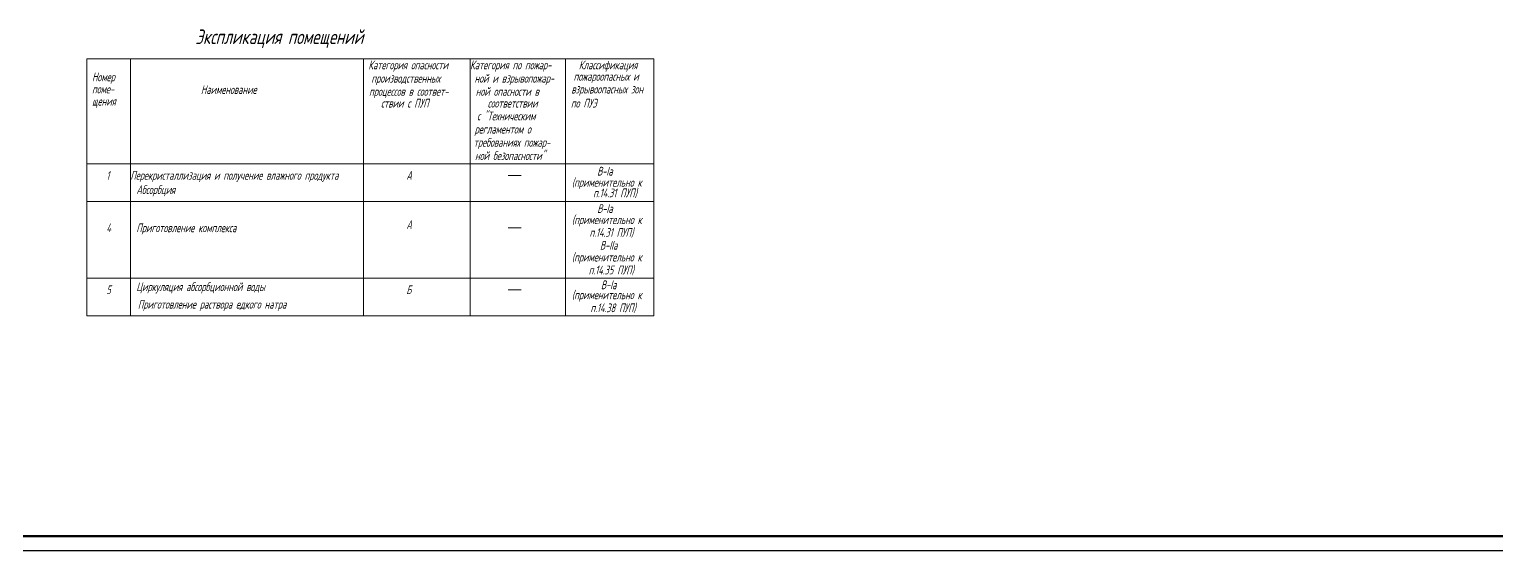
# Model space of a CAD drawing. Header units: millimetres. Extents: x 1337 to 8186, y 1899 to 5236.
# Drawn here: x 2848 to 3352, y 2226 to 2405 of the extents above; entities that cross this region are included whole.
import ezdxf

# ---------------------------------------------------------------- set-up
doc = ezdxf.new("R2010")
doc.units = ezdxf.units.MM
for name, color, linetype, lineweight in [('Линия связи (Вновь)', 3, 'Continuous', 60), ('Рамка толстая', 7, 'Continuous', 60), ('Рамка тонкая', 5, 'Continuous', 25), ('Строительный', 251, 'Continuous', 13)]:
    doc.layers.add(name, color=color, linetype=linetype, lineweight=lineweight)
doc.styles.add('Simplex', font='simplex.shx', dxfattribs={"width": 0.7, "oblique": 15})

# ---------------------------------------------------------------- blocks, each defined once
blk = doc.blocks.new('A$C0AA457AC')
at = {"layer": 'Строительный', "ltscale": 100}
for p, q in [((-0.79, 88.84), (193.97, 88.84)), ((-0.79, 88.84), (-0.79, 0.61)), ((14.21, 88.84), (14.21, 0.61)), ((94.21, 88.84), (94.21, 0.61)), ((94.21, 23.84), (94.21, 88.84)), ((130.82, 88.84), (130.82, 0.61)), ((163.64, 88.84), (163.64, 0.61)), ((193.97, 88.84), (193.97, 88.84)), ((193.97, 88.84), (193.97, 0.61)), ((-0.79, 52.84), (193.97, 52.84)), ((143.96, 48.83), (148.43, 48.83)), ((-0.79, 39.84), (193.97, 39.84)), ((143.96, 30.83), (148.43, 30.83)), ((-0.79, 13.61), (193.97, 13.61)), ((143.96, 9.6), (148.43, 9.6)), ((-0.79, 0.61), (193.97, 0.61))]:
    blk.add_line(p, q, dxfattribs=at)
at = {"layer": 'Строительный', "ltscale": 100, "style": 'Simplex', "oblique": 15}
for s, height, width, p in [('Экспликация помещений', 5, 0.7, (36.52, 93.91)), ('Категория опасности ', 3, 0.6, (95.91, 85.23)), ('Категория по пожар-', 3, 0.6, (130.82, 85.23)), ('Классификация ', 3, 0.6, (168.16, 85.23)), ('Номер', 3, 0.6, (1.04, 81.12)), ('производственных', 3, 0.6, (96.93, 80.65)), ('ной и взрывопожар-', 3, 0.6, (132.36, 80.65)), ('пожароопасных и', 3, 0.6, (166.36, 81.3)), ('поме-', 3, 0.6, (1.04, 76.96)), ('Наименование', 3, 0.6, (38.42, 76.79)), ('процессов в соответ-', 3, 0.6, (96.15, 76.15)), ('ной опасности в ', 3, 0.6, (132.77, 76.15)), ('взрывоопасных зон ', 3, 0.6, (165.59, 76.94)), ('щения', 3, 0.6, (1.04, 72.79)), ('ствии с ПУП', 3, 0.6, (100.26, 72.11)), ('с "Техническим', 3, 0.6, (133.25, 67.72)), ('соответствии', 3, 0.6, (136.87, 72.11)), ('по ПУЭ', 3, 0.6, (165.45, 72.11)), ('регламентом о', 3, 0.6, (132.37, 63.19)), ('требованиях пожар-', 3, 0.6, (132.05, 58.67)), ('ной безопасности"', 3, 0.6, (132.52, 54.1)), ('В-Iа', 3, 0.6, (174.46, 48.78)), ('1', 3, 0.6, (5.95, 47.34)), ('Перекристаллизация и получение влажного продукта', 3, 0.6, (14.21, 47.34)), ('Абсорбция', 3, 0.6, (16.25, 42.45)), ('А', 3, 0.6, (108.94, 47.34)), ('(применительно к', 3, 0.6, (165.78, 44.95)), ('п.14.31 ПУП)', 3, 0.6, (173.09, 41.33)), ('(применительно к', 3, 0.6, (165.81, 32.14)), ('В-Iа', 3, 0.6, (174.49, 35.96)), ('4', 3, 0.6, (5.95, 29.34)), ('Приготовление комплекса', 3, 0.6, (16.25, 29.34)), ('А', 3, 0.6, (108.94, 30.43)), ('п.14.31 ПУП)', 3, 0.6, (171.84, 27.75)), ('В-IIа ', 3, 0.6, (175.43, 23.34)), ('(применительно к', 3, 0.6, (165.78, 19.29)), ('п.14.35 ПУП)', 3, 0.6, (171.56, 14.88)), ('5', 3, 0.6, (5.95, 8.11)), ('Циркуляция абсорбционной воды', 3, 0.6, (16.25, 9.12)), ('Б', 3, 0.6, (108.94, 8.11)), ('В-Iа', 3, 0.6, (175.76, 9.79)), ('Приготовление раствора едкого натра', 3, 0.6, (16.78, 3.11)), ('(применительно к', 3, 0.6, (165.78, 6.34)), ('п.14.38 ПУП)', 3, 0.6, (172.16, 1.89))]:
    blk.add_text(s, height=height, dxfattribs=dict(at, width=width)).set_placement(p)
blk = doc.blocks.new('A$C551E481E')
at = {"layer": 'Рамка толстая'}
blk.add_line((20, 5), (836, 5), dxfattribs=at)
at = {"layer": 'Рамка тонкая'}
blk.add_line((0, 0), (841, 0), dxfattribs=at)

msp = doc.modelspace()

# ---------------------------------------------------------------- block references
msp.add_blockref('A$C551E481E', (2808.33, 2226.37))
at = {"layer": 'Линия связи (Вновь)'}
msp.add_blockref('A$C0AA457AC', (2868.49, 2306.3), dxfattribs=at)

doc.saveas('drawing.dxf')
